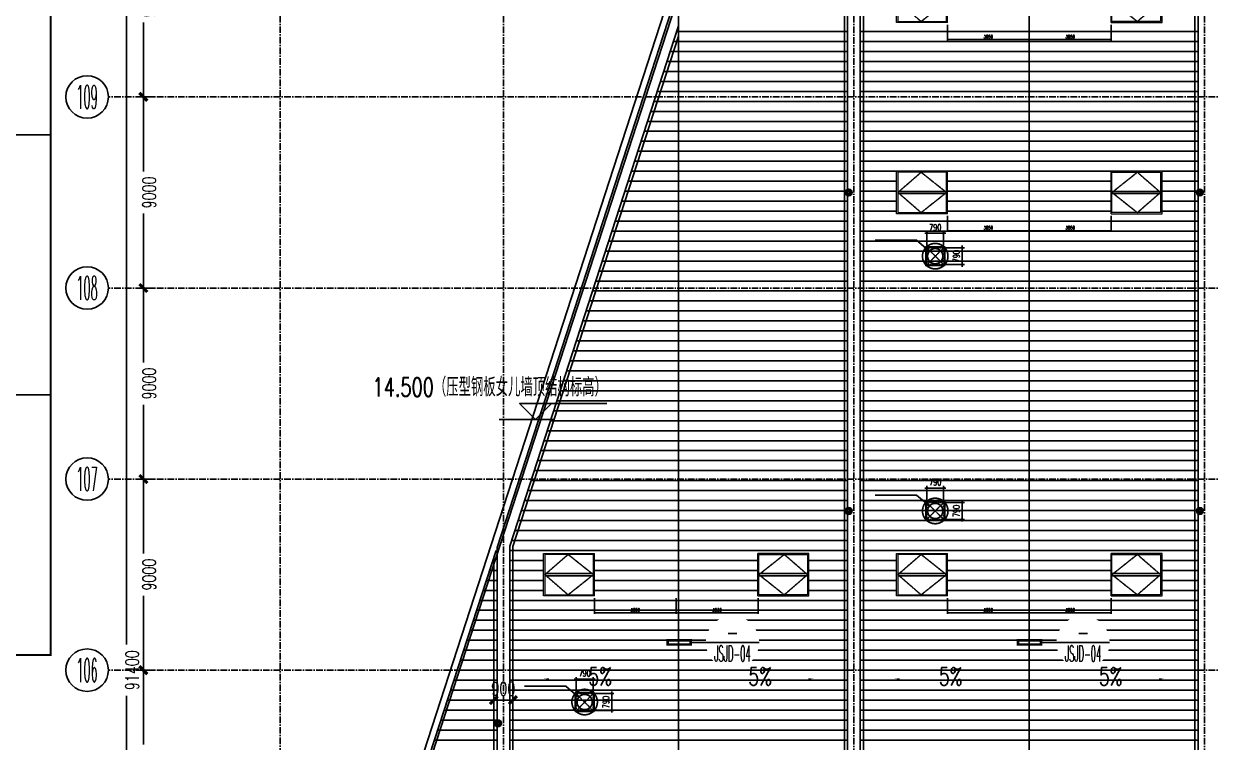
# Model space of a CAD drawing. Extents: x -599358 to 2865263, y -1062760 to 486533.
# Drawn here: x 122257 to 178102, y -838406 to -804563 of the extents above; entities that cross this region are included whole.
import ezdxf
from ezdxf.enums import TextEntityAlignment as Align

# ---------------------------------------------------------------- set-up
doc = ezdxf.new("R2010")
doc.units = 0
doc.set_wipeout_variables(frame=1)
for name, pattern in [('CENTER', [2, 1.25, -0.25, 0.25, -0.25]), ('DASH', [0.35, 0.25, -0.1]), ('HIDDEN', [0.375, 0.25, -0.125])]:
    doc.linetypes.add(name, pattern=pattern)
for name, color, linetype in [('0-cxFrame', 155, 'Continuous'), ('3符号', 173, 'Continuous'), ('3索引', 3, 'Continuous'), ('A-AXIS-DP', 126, 'Continuous'), ('A-AXIS-SYMB', 3, 'Continuous'), ('A-LIN-V', 9, 'Continuous'), ('A-SFCE', 30, 'Continuous'), ('A-WINDOW', 140, 'Continuous'), ('DIM', 173, 'Continuous'), ('DIM_SYMB', 3, 'Continuous'), ('DOTE', 1, 'CENTER'), ('PUB_TEXT', 7, 'Continuous'), ('qianming', 155, 'Continuous'), ('参考线', 8, 'Continuous'), ('外框', 1, 'HIDDEN'), ('屋面板111', 6, 'Continuous'), ('暖通', 7, 'Continuous'), ('虹吸雨水斗', 6, 'Continuous')]:
    doc.layers.add(name, color=color, linetype=linetype)
doc.layers.add('0-cxText', color=131, linetype='Continuous', lineweight=25)
doc.layers.add('成型线', color=3, linetype='Continuous', lineweight=18)
doc.styles.add('_TCH_AXIS', font='COMPLEX', dxfattribs={"bigfont": 'GBCBIG'})
doc.styles.add('_TCH_DIM', font='SIMPLEX', dxfattribs={"bigfont": 'GBCBIG'})
doc.styles.add('_TCH_DIM_T3', font='SIMPLEX', dxfattribs={"width": 0.705882, "bigfont": 'GBCBIG'})
doc.styles.add('cx_biaoti', font='')
doc.styles.add('cx_tuming', font='simhei.ttf')
doc.styles.add('cx_tuqian1', font='宋体.shx')
doc.styles.add('DHTEXT-1', font='romans.shx', dxfattribs={"width": 0.7, "bigfont": 'chinese.shx'})
doc.styles.add('卓越符号', font='ROMANS.shx', dxfattribs={"width": 0.7, "bigfont": 'CHINESE.shx'})
doc.styles.add('图框宋体', font='', dxfattribs={"width": 0.75})
doc.styles.add('黑体', font='simhei.ttf')
doc.styles.get('cx_biaoti').set_extended_font_data('SimSun')
doc.styles.get('图框宋体').set_extended_font_data('SimSun')
doc.dimstyles.new('_TCH_ARCH&&100', dxfattribs={"dimtxt": 297.5, "dimasz": 100, "dimexe": 100, "dimexo": 100, "dimgap": 126.25, "dimtad": 1, "dimdec": 0, "dimzin": 0, "dimdsep": 46, "dimtxsty": '_TCH_DIM_T3', "dimblk": 'ARCHTICK', "dimcen": 0.09, "dimclrt": 7, "dimazin": 2, "dimtfac": 1, "dimtdec": 0, "dimtix": 1, "dimtmove": 2, "dimatfit": 3, "dimfxl": 0, "dimtolj": 1, "dimtzin": 0, "dimarcsym": 0})
doc.dimstyles.new('_TCH_ARCH&&50', dxfattribs={"dimtxt": 148.75, "dimasz": 50, "dimexe": 50, "dimexo": 50, "dimgap": 63.125, "dimtad": 1, "dimdec": 0, "dimzin": 0, "dimdsep": 46, "dimtxsty": '_TCH_DIM_T3', "dimblk": 'ARCHTICK', "dimcen": 0.09, "dimclrt": 7, "dimazin": 2, "dimtfac": 1, "dimtdec": 0, "dimtix": 1, "dimtmove": 2, "dimatfit": 3, "dimfxl": 0, "dimtolj": 1, "dimtzin": 0, "dimarcsym": 0})
doc.dimstyles.new('ZN250', dxfattribs={"dimscale": 250, "dimtxt": 2.5, "dimasz": 1.5, "dimexe": 1, "dimexo": 2, "dimgap": 0.9, "dimtad": 1, "dimdec": 0, "dimdsep": 46, "dimtxsty": 'DHTEXT-1', "dimblk": 'ARCHTICK', "dimcen": 2.5, "dimclrd": 173, "dimclre": 173, "dimclrt": 7, "dimazin": 2, "dimtfac": 1, "dimtdec": 0, "dimtix": 1, "dimtmove": 2, "dimatfit": 3, "dimfxl": 0, "dimarcsym": 0})

# ---------------------------------------------------------------- blocks, each defined once
blk = doc.blocks.new('_ArchTick')
at = {"color": 0, "linetype": 'ByBlock', "const_width": 0.4}
blk.add_lwpolyline([(-0.5, -0.5), (0.5, 0.5)], dxfattribs=at)
blk = doc.blocks.new('*D1002')
at = {"layer": 'Defpoints', "color": 0, "ltscale": 2500, "transparency": 16777216}
for p in [(128946, -835011), (127887, -844011), (128946, -844011)]:
    blk.add_point(p, dxfattribs=at)
at = {"layer": 'DIM', "color": 173, "linetype": 'ByBlock', "lineweight": -2, "ltscale": 2500, "transparency": 16777216}
for p, q in [((128446, -835011), (127637, -835011)), ((127887, -835011), (127887, -838516)), ((127887, -844011), (127887, -840507)), ((128446, -844011), (127637, -844011))]:
    blk.add_line(p, q, dxfattribs=at)
at = {"layer": 'DIM', "color": 173, "lineweight": -2, "ltscale": 2500, "transparency": 16777216, "xscale": 375, "yscale": 375, "zscale": 375}
for p, rotation in [((127887, -835011), 90), ((127887, -844011), 270)]:
    blk.add_blockref('_ArchTick', p, dxfattribs=dict(at, rotation=rotation))
at = {"layer": 'DIM', "color": 7, "ltscale": 2500, "transparency": 16777216, "insert": (128162, -839511), "char_height": 625, "attachment_point": 5, "rotation": 90, "style": 'DHTEXT-1'}
blk.add_mtext('9000', dxfattribs=at)
blk = doc.blocks.new('*D1003')
at = {"layer": 'Defpoints', "color": 0, "ltscale": 2500, "transparency": 16777216}
for p in [(128946, -826011), (127887, -835011), (128946, -835011)]:
    blk.add_point(p, dxfattribs=at)
at = {"layer": 'DIM', "color": 173, "linetype": 'ByBlock', "lineweight": -2, "ltscale": 2500, "transparency": 16777216}
for p, q in [((128446, -826011), (127637, -826011)), ((127887, -826011), (127887, -829516)), ((127887, -835011), (127887, -831507)), ((128446, -835011), (127637, -835011))]:
    blk.add_line(p, q, dxfattribs=at)
at = {"layer": 'DIM', "color": 173, "lineweight": -2, "ltscale": 2500, "transparency": 16777216, "xscale": 375, "yscale": 375, "zscale": 375}
for p, rotation in [((127887, -826011), 90), ((127887, -835011), 270)]:
    blk.add_blockref('_ArchTick', p, dxfattribs=dict(at, rotation=rotation))
at = {"layer": 'DIM', "color": 7, "ltscale": 2500, "transparency": 16777216, "insert": (128162, -830511), "char_height": 625, "attachment_point": 5, "rotation": 90, "style": 'DHTEXT-1'}
blk.add_mtext('9000', dxfattribs=at)
blk = doc.blocks.new('*D1004')
at = {"layer": 'Defpoints', "color": 0, "ltscale": 2500, "transparency": 16777216}
for p in [(128946, -817011), (127887, -826011), (128946, -826011)]:
    blk.add_point(p, dxfattribs=at)
at = {"layer": 'DIM', "color": 173, "linetype": 'ByBlock', "lineweight": -2, "ltscale": 2500, "transparency": 16777216}
for p, q in [((128446, -817011), (127637, -817011)), ((127887, -817011), (127887, -820516)), ((127887, -826011), (127887, -822507)), ((128446, -826011), (127637, -826011))]:
    blk.add_line(p, q, dxfattribs=at)
at = {"layer": 'DIM', "color": 173, "lineweight": -2, "ltscale": 2500, "transparency": 16777216, "xscale": 375, "yscale": 375, "zscale": 375}
for p, rotation in [((127887, -817011), 90), ((127887, -826011), 270)]:
    blk.add_blockref('_ArchTick', p, dxfattribs=dict(at, rotation=rotation))
at = {"layer": 'DIM', "color": 7, "ltscale": 2500, "transparency": 16777216, "insert": (128162, -821511), "char_height": 625, "attachment_point": 5, "rotation": 90, "style": 'DHTEXT-1'}
blk.add_mtext('9000', dxfattribs=at)
blk = doc.blocks.new('*D1005')
at = {"layer": 'Defpoints', "color": 0, "ltscale": 2500, "transparency": 16777216}
for p in [(128946, -808011), (127887, -817011), (128946, -817011)]:
    blk.add_point(p, dxfattribs=at)
at = {"layer": 'DIM', "color": 173, "linetype": 'ByBlock', "lineweight": -2, "ltscale": 2500, "transparency": 16777216}
for p, q in [((128446, -808011), (127637, -808011)), ((127887, -808011), (127887, -811516)), ((127887, -817011), (127887, -813507)), ((128446, -817011), (127637, -817011))]:
    blk.add_line(p, q, dxfattribs=at)
at = {"layer": 'DIM', "color": 173, "lineweight": -2, "ltscale": 2500, "transparency": 16777216, "xscale": 375, "yscale": 375, "zscale": 375}
for p, rotation in [((127887, -808011), 90), ((127887, -817011), 270)]:
    blk.add_blockref('_ArchTick', p, dxfattribs=dict(at, rotation=rotation))
at = {"layer": 'DIM', "color": 7, "ltscale": 2500, "transparency": 16777216, "insert": (128162, -812511), "char_height": 625, "attachment_point": 5, "rotation": 90, "style": 'DHTEXT-1'}
blk.add_mtext('9000', dxfattribs=at)
blk = doc.blocks.new('*D1006')
at = {"layer": 'Defpoints', "color": 0, "ltscale": 2500, "transparency": 16777216}
for p in [(128946, -799011), (127887, -808011), (128946, -808011)]:
    blk.add_point(p, dxfattribs=at)
at = {"layer": 'DIM', "color": 173, "linetype": 'ByBlock', "lineweight": -2, "ltscale": 2500, "transparency": 16777216}
for p, q in [((128446, -799011), (127637, -799011)), ((127887, -799011), (127887, -802516)), ((127887, -808011), (127887, -804507)), ((128446, -808011), (127637, -808011))]:
    blk.add_line(p, q, dxfattribs=at)
at = {"layer": 'DIM', "color": 173, "lineweight": -2, "ltscale": 2500, "transparency": 16777216, "xscale": 375, "yscale": 375, "zscale": 375}
for p, rotation in [((127887, -799011), 90), ((127887, -808011), 270)]:
    blk.add_blockref('_ArchTick', p, dxfattribs=dict(at, rotation=rotation))
at = {"layer": 'DIM', "color": 7, "ltscale": 2500, "transparency": 16777216, "insert": (128162, -803511), "char_height": 625, "attachment_point": 5, "rotation": 90, "style": 'DHTEXT-1'}
blk.add_mtext('9000', dxfattribs=at)
blk = doc.blocks.new('*D1036')
at = {"layer": 'Defpoints', "color": 0, "ltscale": 2500, "transparency": 16777216}
for p in [(128846, -789311), (127087, -880711), (128846, -880711)]:
    blk.add_point(p, dxfattribs=at)
at = {"layer": 'DIM', "color": 173, "linetype": 'ByBlock', "lineweight": -2, "ltscale": 2500, "transparency": 16777216}
for p, q in [((128346, -789311), (126837, -789311)), ((127087, -789311), (127087, -833807)), ((127087, -880711), (127087, -836216)), ((128346, -880711), (126837, -880711))]:
    blk.add_line(p, q, dxfattribs=at)
at = {"layer": 'DIM', "color": 173, "lineweight": -2, "ltscale": 2500, "transparency": 16777216, "xscale": 375, "yscale": 375, "zscale": 375}
for p, rotation in [((127087, -789311), 90), ((127087, -880711), 270)]:
    blk.add_blockref('_ArchTick', p, dxfattribs=dict(at, rotation=rotation))
at = {"layer": 'DIM', "color": 7, "ltscale": 2500, "transparency": 16777216, "insert": (127362, -835011), "char_height": 625, "attachment_point": 5, "rotation": 90, "style": 'DHTEXT-1'}
blk.add_mtext('91400', dxfattribs=at)
blk = doc.blocks.new('卓越-轴号')
blk.add_circle((0, 0), 4)
at = {"color": 0, "style": '_TCH_AXIS', "width": 1.041667, "flags": 8}
blk.add_attdef('A', text='', height=4.48, dxfattribs=at).set_placement((-2, -2.24), (2, -2.24), align=Align.FIT)
blk = doc.blocks.new('343')
at = {"layer": 'DOTE', "ltscale": 250}
for p, q in [((1043949, -209412), (1043949, -103756)), ((1054449, -209417), (1054449, -103761)), ((1070949, -209417), (1070949, -103761)), ((1079199, -209583), (1079199, -103761)), ((1087449, -209417), (1087449, -103761)), ((1153449, -131423), (1035857, -131423)), ((1153449, -140423), (1035857, -140423)), ((1153449, -149423), (1035857, -149423)), ((1153449, -158423), (1035857, -158423))]:
    blk.add_line(p, q, dxfattribs=at)
blk = doc.blocks.new('*U612')
at = {"ltscale": 10}
blk.add_line((3.48, 0), (-6.85, 0), dxfattribs=at)
blk.add_lwpolyline([(3, 3), (0, 0), (-3, 3), (13.45, 3)])
at = {"color": 0, "style": '卓越符号', "width": 0.7, "flags": 8}
blk.add_attdef('±0.000', text='', height=3.5, dxfattribs=at).set_placement((13.45, 4.35), align=Align.RIGHT)
blk = doc.blocks.new('块1')
at = {"layer": '屋面板111', "ltscale": 2500}
for p, q in [((178131, -301675), (186081, -301675)), ((194031, -301675), (186081, -301675)), ((178131, -302145), (186081, -302145)), ((178131, -302615), (186081, -302615)), ((194031, -302145), (186081, -302145)), ((194031, -302615), (186081, -302615)), ((178131, -303085), (186081, -303085)), ((194031, -303085), (186081, -303085)), ((178131, -303555), (186081, -303555)), ((194031, -303555), (186081, -303555)), ((178131, -304025), (186081, -304025)), ((194031, -304025), (186081, -304025)), ((178131, -304495), (186081, -304495)), ((194031, -304495), (186081, -304495)), ((178131, -304965), (186081, -304965)), ((178131, -305435), (186081, -305435)), ((194031, -304965), (186081, -304965)), ((194031, -305435), (186081, -305435)), ((178131, -305905), (186081, -305905)), ((194031, -305905), (186081, -305905)), ((178131, -306375), (186081, -306375)), ((194031, -306375), (186081, -306375)), ((178131, -306845), (186081, -306845)), ((194031, -306845), (186081, -306845)), ((178131, -307315), (186081, -307315)), ((194031, -307315), (186081, -307315)), ((178131, -307785), (186081, -307785)), ((178131, -308255), (186081, -308255)), ((194031, -307785), (186081, -307785)), ((194031, -308255), (186081, -308255)), ((178131, -308725), (186081, -308725)), ((194031, -308725), (186081, -308725)), ((178131, -309195), (186081, -309195)), ((194031, -309195), (186081, -309195)), ((178131, -309665), (186081, -309665)), ((194031, -309665), (186081, -309665)), ((178131, -310135), (186081, -310135)), ((194031, -310135), (186081, -310135)), ((178131, -310605), (186081, -310605)), ((194031, -310605), (186081, -310605)), ((178131, -311075), (186081, -311075)), ((178131, -311545), (186081, -311545)), ((194031, -311075), (186081, -311075)), ((194031, -311545), (186081, -311545)), ((178131, -312015), (186081, -312015)), ((194031, -312015), (186081, -312015)), ((178131, -312485), (186081, -312485)), ((194031, -312485), (186081, -312485)), ((178131, -312955), (186081, -312955)), ((194031, -312955), (186081, -312955)), ((178131, -313425), (186081, -313425)), ((194031, -313425), (186081, -313425)), ((178131, -313895), (186081, -313895)), ((178131, -314365), (186081, -314365)), ((194031, -313895), (186081, -313895)), ((194031, -314365), (186081, -314365)), ((178131, -314835), (186081, -314835)), ((194031, -314835), (186081, -314835)), ((178131, -315305), (186081, -315305)), ((194031, -315305), (186081, -315305)), ((178131, -315775), (186081, -315775)), ((194031, -315775), (186081, -315775)), ((178131, -316245), (186081, -316245)), ((194031, -316245), (186081, -316245)), ((178131, -316715), (186081, -316715)), ((178131, -317185), (186081, -317185)), ((194031, -316715), (186081, -316715)), ((194031, -317185), (186081, -317185)), ((178131, -317655), (186081, -317655)), ((194031, -317655), (186081, -317655)), ((178131, -318125), (186081, -318125)), ((194031, -318125), (186081, -318125)), ((178131, -318595), (186081, -318595)), ((194031, -318595), (186081, -318595)), ((178131, -319065), (186081, -319065)), ((194031, -319065), (186081, -319065)), ((178131, -319535), (186081, -319535)), ((194031, -319535), (186081, -319535)), ((178131, -320005), (186081, -320005)), ((178131, -320475), (186081, -320475)), ((194031, -320005), (186081, -320005)), ((194031, -320475), (186081, -320475)), ((178131, -320945), (186081, -320945)), ((194031, -320945), (186081, -320945)), ((178131, -321415), (186081, -321415)), ((194031, -321415), (186081, -321415)), ((178131, -321885), (186081, -321885)), ((194031, -321885), (186081, -321885)), ((178131, -322355), (186081, -322355)), ((194031, -322355), (186081, -322355)), ((178131, -322825), (186081, -322825)), ((178131, -323295), (186081, -323295)), ((194031, -322825), (186081, -322825)), ((194031, -323295), (186081, -323295)), ((178131, -323765), (186081, -323765)), ((194031, -323765), (186081, -323765)), ((178131, -324235), (186081, -324235)), ((194031, -324235), (186081, -324235)), ((178131, -324705), (186081, -324705)), ((194031, -324705), (186081, -324705)), ((178131, -325175), (186081, -325175)), ((194031, -325175), (186081, -325175)), ((178131, -325645), (186081, -325645)), ((178131, -326115), (186081, -326115)), ((194031, -325645), (186081, -325645)), ((194031, -326115), (186081, -326115)), ((178131, -326585), (186081, -326585)), ((194031, -326585), (186081, -326585)), ((178131, -327055), (186081, -327055)), ((194031, -327055), (186081, -327055)), ((178131, -327525), (186081, -327525)), ((194031, -327525), (186081, -327525)), ((178131, -327995), (186081, -327995)), ((194031, -327995), (186081, -327995)), ((178131, -328465), (186081, -328465)), ((194031, -328465), (186081, -328465)), ((178131, -328935), (186081, -328935)), ((178131, -329405), (186081, -329405)), ((194031, -328935), (186081, -328935)), ((194031, -329405), (186081, -329405)), ((178131, -329875), (186081, -329875)), ((194031, -329875), (186081, -329875)), ((178131, -330345), (186081, -330345)), ((194031, -330345), (186081, -330345)), ((178131, -330815), (186081, -330815)), ((194031, -330815), (186081, -330815)), ((178131, -331285), (186081, -331285)), ((194031, -331285), (186081, -331285)), ((178131, -331755), (186081, -331755)), ((178131, -332225), (186081, -332225)), ((194031, -331755), (186081, -331755)), ((194031, -332225), (186081, -332225)), ((178131, -332695), (186081, -332695)), ((194031, -332695), (186081, -332695)), ((178131, -333165), (186081, -333165)), ((194031, -333165), (186081, -333165)), ((178131, -333635), (186081, -333635)), ((194031, -333635), (186081, -333635)), ((178131, -334105), (186081, -334105)), ((194031, -334105), (186081, -334105)), ((178131, -334575), (186081, -334575)), ((178131, -335045), (186081, -335045)), ((194031, -334575), (186081, -334575)), ((194031, -335045), (186081, -335045))]:
    blk.add_line(p, q, dxfattribs=at)
for points in [[(178131, -286355), (178131, -377155)], [(194031, -286355), (194031, -377155)]]:
    blk.add_lwpolyline(points, dxfattribs=at)
blk = doc.blocks.new('*D1054')
at = {"layer": 'Defpoints', "color": 0, "ltscale": 2500, "transparency": 16777216}
for p in [(145281, -836421), (144381, -836695), (145281, -836695)]:
    blk.add_point(p, dxfattribs=at)
at = {"layer": 'DIM', "color": 173, "linetype": 'ByBlock', "lineweight": -2, "ltscale": 2500, "transparency": 16777216}
for p, q in [((144381, -836421), (144006, -836421)), ((144381, -836195), (144381, -836171)), ((144381, -836421), (145281, -836421)), ((145281, -836195), (145281, -836171)), ((145281, -836421), (145656, -836421))]:
    blk.add_line(p, q, dxfattribs=at)
at = {"layer": 'DIM', "color": 173, "lineweight": -2, "ltscale": 2500, "transparency": 16777216, "xscale": 375, "yscale": 375, "zscale": 375}
blk.add_blockref('_ArchTick', (144381, -836421), dxfattribs=at)
at = {"layer": 'DIM', "color": 173, "lineweight": -2, "ltscale": 2500, "transparency": 16777216, "xscale": 375, "yscale": 375, "zscale": 375, "rotation": 180}
blk.add_blockref('_ArchTick', (145281, -836421), dxfattribs=at)
at = {"layer": 'DIM', "color": 7, "ltscale": 2500, "transparency": 16777216, "insert": (144831, -835884), "char_height": 625, "attachment_point": 5, "style": 'DHTEXT-1'}
blk.add_mtext('900', dxfattribs=at)
blk = doc.blocks.new('卓越-指向索引')
blk.add_wipeout([(0, 5), (-0.52, 4.97), (-1.04, 4.89), (-1.55, 4.76), (-2.03, 4.57), (-2.5, 4.33), (-2.94, 4.05), (-3.35, 3.72), (-3.72, 3.35), (-4.05, 2.94), (-4.33, 2.5), (-4.57, 2.03), (-4.76, 1.55), (-4.89, 1.04), (-4.97, 0.52), (-5, 0), (-4.97, -0.52), (-4.89, -1.04), (-4.76, -1.55), (-4.57, -2.03), (-4.33, -2.5), (-4.05, -2.94), (-3.72, -3.35), (-3.35, -3.72), (-2.94, -4.05), (-2.5, -4.33), (-2.03, -4.57), (-1.55, -4.76), (-1.04, -4.89), (-0.52, -4.97), (0, -5), (0.52, -4.97), (1.04, -4.89), (1.55, -4.76), (2.03, -4.57), (2.5, -4.33), (2.94, -4.05), (3.35, -3.72), (3.72, -3.35), (4.05, -2.94), (4.33, -2.5), (4.57, -2.03), (4.76, -1.55), (4.89, -1.04), (4.97, -0.52), (5, 0), (4.97, 0.52), (4.89, 1.04), (4.76, 1.55), (4.57, 2.03), (4.33, 2.5), (4.05, 2.94), (3.72, 3.35), (3.35, 3.72), (2.94, 4.05), (2.5, 4.33), (2.03, 4.57), (1.55, 4.76), (1.04, 4.89), (0.52, 4.97)])
blk.add_line((-5, 0), (5, 0))
at = {"color": 0, "style": '卓越符号', "width": 0.7, "flags": 8}
blk.add_attdef('索引编号', text='', height=3, dxfattribs=at).set_placement((0, 0.37), align=Align.CENTER)
at = {"color": 0, "style": '卓越符号', "width": 0.892319, "flags": 8}
blk.add_attdef('图号', text='', height=3, dxfattribs=at).set_placement((-3.41, -3.6), (3.41, -3.6), align=Align.FIT)
blk = doc.blocks.new('“奔腾”虹吸雨水斗')
at = {"layer": '虹吸雨水斗', "lineweight": 25}
for p, q in [((946944, 86685), (947028, 86658)), ((947028, 86641), (946944, 86614)), ((947032, 86673), (946946, 86692)), ((946946, 86607), (947032, 86625)), ((946982, 86753), (947040, 86688)), ((947040, 86611), (946982, 86546)), ((947052, 86699), (946987, 86758)), ((946987, 86541), (947052, 86600)), ((947048, 86793), (947066, 86707)), ((947066, 86592), (947048, 86506)), ((947082, 86711), (947055, 86795)), ((947055, 86504), (947082, 86587)), ((947125, 86795), (947098, 86711)), ((947098, 86587), (947125, 86504)), ((947114, 86707), (947132, 86793)), ((947132, 86506), (947114, 86592)), ((947194, 86758), (947128, 86699)), ((947128, 86600), (947194, 86541)), ((947140, 86688), (947199, 86753)), ((947199, 86546), (947140, 86611)), ((947234, 86692), (947148, 86673)), ((947148, 86625), (947234, 86607)), ((947152, 86658), (947236, 86685)), ((947236, 86614), (947152, 86641))]:
    blk.add_line(p, q, dxfattribs=at)
for radius in [150, 47.6]:
    blk.add_circle((947090, 86649), radius, dxfattribs=at)
for centre, start, end in [((947025, 86649), 291.6382, 68.3675), ((947034, 86682), 261.6382, 38.3675), ((947034, 86617), 321.6382, 98.3675), ((947057, 86706), 231.6382, 8.3675), ((947057, 86593), 351.6382, 128.3675), ((947090, 86715), 201.6382, 338.3675), ((947090, 86584), 21.6382, 158.3675), ((947123, 86706), 171.6382, 308.3675), ((947123, 86593), 51.6382, 188.3675), ((947147, 86682), 141.6382, 278.3675), ((947147, 86617), 81.6382, 218.3675), ((947155, 86649), 111.6382, 248.3675)]:
    blk.add_arc(centre, 8.82, start, end, dxfattribs=at)
blk = doc.blocks.new('zjcx_lan_xinxi(Dragon)')
for p, q in [((7000, -3200), (0, -3200)), ((7000, -6700), (0, -6700)), ((7000, -10200), (0, -10200)), ((7000, -13700), (0, -13700)), ((7000, -17200), (0, -17200))]:
    blk.add_line(p, q)
at = {"const_width": 25}
blk.add_lwpolyline([(0, -20700), (7000, -20700), (7000, 0), (0, 0)], close=True, dxfattribs=at)
for points in [[(2500, -3200), (2500, 0)], [(4500, -3200), (4500, 0)], [(0, -800), (7000, -800)], [(0, -1600), (7000, -1600)], [(0, -2400), (7000, -2400)]]:
    blk.add_lwpolyline(points)
for points in [[(7000, -3200), (7000, 0)], [(0, -3200), (7000, -3200)], [(0, -20700), (7000, -20700), (7000, -3200)], [(0, -20700), (7000, -20700)]]:
    blk.add_lwpolyline(points, dxfattribs=at)
at = {"style": '图框宋体'}
for s, p in [('实   名', (3500, -400)), ('签   名', (5750, -400)), ('项目负责人', (1204, -1200)), ('专业负责人', (1250, -2000)), ('设  计  人', (1250, -2800))]:
    blk.add_text(s, height=300, dxfattribs=at).set_placement(p, align=Align.MIDDLE)
for s, p in [('注册（执业）章', (318, -3771)), ('预留章', (318, -7271)), ('出图章(未盖出图专用章本图无效)', (318, -10771)), ('审图章', (318, -14271)), ('竣工章', (318, -17771))]:
    blk.add_text(s, height=300, dxfattribs=at).set_placement(p)
blk = doc.blocks.new('T-信息(Dragon)')
at = {"layer": '0-cxFrame'}
blk.add_blockref('zjcx_lan_xinxi(Dragon)', (0, 0), dxfattribs=at)
at = {"layer": 'qianming', "color": 3, "style": 'cx_biaoti'}
for s, p in [('宋月飞', (3550, -1186)), ('宋月飞', (3550, -1986)), ('叶佳超', (3550, -2786))]:
    blk.add_text(s, height=350, dxfattribs=at).set_placement(p, align=Align.MIDDLE_CENTER)
blk = doc.blocks.new('TK22.A2 L(Dragon)')
at = {"layer": '0-cxFrame', "xscale": 0.01, "yscale": 0.01, "zscale": 0.01}
blk.add_blockref('T-信息(Dragon)', (-574, 410), dxfattribs=at)
at = {"style": '黑体', "flags": 4}
blk.add_attdef('图幅', text='', height=3.3, dxfattribs=at).set_placement((-40, 3), align=Align.RIGHT)
at = {"layer": '0-cxText', "flags": 4}
for tag, height, style, p in [('建设单位', 3.5, 'cx_tuming', (-45, 240)), ('项目名称', 3.5, 'cx_tuming', (-45, 210)), ('子项名称', 3.5, 'cx_tuming', (-45, 180)), ('工程编号', 3.3, 'cx_tuqian1', (-35, 165)), ('图名1', 3.5, 'cx_tuming', (-45, 87)), ('图名2', 3.5, 'cx_tuming', (-45, 79)), ('图名3', 3.5, 'cx_tuming', (-45, 71)), ('出图日期', 3.3, 'cx_tuqian1', (-39, 60)), ('专业', 3.3, 'cx_tuqian1', (-55, 52)), ('图号', 3.3, 'cx_tuqian1', (-55, 44)), ('版次', 3.3, 'cx_tuqian1', (-20, 44))]:
    blk.add_attdef(tag, text='', height=height, dxfattribs=dict(at, style=style)).set_placement(p, align=Align.MIDDLE)
at = {"layer": 'Defpoints', "color": 6, "flags": 4}
for tag, height, style, p in [('tufu', 3.3, '黑体', (-12, 12)), ('dwfname', 4, 'cx_tuqian1', (-80, 3))]:
    blk.add_attdef(tag, text='', height=height, dxfattribs=dict(at, style=style)).set_placement(p, align=Align.RIGHT)
blk = doc.blocks.new('*D1776')
at = {"layer": 'A-AXIS-DP', "color": 0, "lineweight": -2, "transparency": 16777216}
for p, q in [((-495, 395), (-1374, 395)), ((-1274, 395), (-1274, 495)), ((-1274, 395), (-1274, -395)), ((-495, -395), (-1374, -395)), ((-1274, -395), (-1274, -495))]:
    blk.add_line(p, q, dxfattribs=at)
at = {"layer": 'Defpoints', "color": 0, "transparency": 16777216}
for p in [(-395, 395), (-1274, -395), (-395, -395)]:
    blk.add_point(p, dxfattribs=at)
at = {"layer": 'A-AXIS-DP', "color": 0, "lineweight": -2, "transparency": 16777216, "xscale": 100, "yscale": 100, "zscale": 100}
for p, rotation in [((-1274, 395), 270), ((-1274, -395), 90)]:
    blk.add_blockref('_ArchTick', p, dxfattribs=dict(at, rotation=rotation))
at = {"layer": 'A-AXIS-DP', "color": 7, "transparency": 16777216, "insert": (-999, 0), "char_height": 297.5, "attachment_point": 5, "rotation": 270, "style": '_TCH_DIM_T3'}
blk.add_mtext('\\A1;790', dxfattribs=at)
blk = doc.blocks.new('*D1777')
at = {"layer": 'A-AXIS-DP', "color": 0, "lineweight": -2, "transparency": 16777216}
for p, q in [((-395, -495), (-395, -1178)), ((395, -495), (395, -1178)), ((-395, -1078), (-495, -1078)), ((395, -1078), (-395, -1078)), ((395, -1078), (495, -1078))]:
    blk.add_line(p, q, dxfattribs=at)
at = {"layer": 'Defpoints', "color": 0, "transparency": 16777216}
for p in [(-395, -395), (395, -395), (-395, -1078)]:
    blk.add_point(p, dxfattribs=at)
at = {"layer": 'A-AXIS-DP', "color": 0, "lineweight": -2, "transparency": 16777216, "xscale": 100, "yscale": 100, "zscale": 100}
blk.add_blockref('_ArchTick', (-395, -1078), dxfattribs=at)
at = {"layer": 'A-AXIS-DP', "color": 0, "lineweight": -2, "transparency": 16777216, "xscale": 100, "yscale": 100, "zscale": 100, "rotation": 180}
blk.add_blockref('_ArchTick', (395, -1078), dxfattribs=at)
at = {"layer": 'A-AXIS-DP', "color": 7, "transparency": 16777216, "insert": (0, -1353), "char_height": 297.5, "attachment_point": 5, "rotation": 180, "style": '_TCH_DIM_T3'}
blk.add_mtext('\\A1;790', dxfattribs=at)
blk = doc.blocks.new('44')
blk.add_wipeout([(277496, 745320), (279896, 745320), (279896, 747320), (277496, 747320)]).dxf.layer = '参考线'
at = {"color": 2}
for p, q in [((277566, 746370), (279851, 746370)), ((277566, 746270), (279851, 746270))]:
    blk.add_line(p, q, dxfattribs=at)
at = {"layer": '外框'}
for points in [[(279851, 746320), (278658, 747270), (277566, 746320)], [(279851, 746320), (278658, 745370), (277566, 746320)]]:
    blk.add_lwpolyline(points, dxfattribs=at)
at = {"layer": '成型线'}
blk.add_line((279896, 745320), (279896, 747320), dxfattribs=at)
blk.add_lwpolyline([(279896, 745320), (277496, 745320), (277496, 747320), (279896, 747320)], dxfattribs=at)
blk.add_lwpolyline([(279851, 745370), (279851, 747270), (277566, 747270), (277566, 745370)], close=True, dxfattribs=at)
blk = doc.blocks.new('*D2415')
at = {"layer": 'A-WINDOW', "color": 0, "lineweight": -2, "transparency": 16777216}
for p, q in [((293946, 817220), (293946, 816470)), ((297796, 817220), (297796, 816470)), ((293946, 816520), (297796, 816520))]:
    blk.add_line(p, q, dxfattribs=at)
at = {"layer": 'Defpoints', "color": 0, "transparency": 16777216}
for p in [(293946, 817270), (297796, 817270), (297796, 816520)]:
    blk.add_point(p, dxfattribs=at)
at = {"layer": 'A-WINDOW', "color": 0, "lineweight": -2, "transparency": 16777216, "xscale": 50, "yscale": 50, "zscale": 50, "rotation": 180}
blk.add_blockref('_ArchTick', (293946, 816520), dxfattribs=at)
at = {"layer": 'A-WINDOW', "color": 0, "lineweight": -2, "transparency": 16777216, "xscale": 50, "yscale": 50, "zscale": 50}
blk.add_blockref('_ArchTick', (297796, 816520), dxfattribs=at)
at = {"layer": 'A-WINDOW', "color": 7, "transparency": 16777216, "insert": (295871, 816658), "char_height": 148.8, "attachment_point": 5, "style": '_TCH_DIM_T3'}
blk.add_mtext('\\A1;3850', dxfattribs=at)
blk = doc.blocks.new('*D2416')
at = {"layer": 'A-WINDOW', "color": 0, "lineweight": -2, "transparency": 16777216}
for p, q in [((297796, 817220), (297796, 816470)), ((301646, 817220), (301646, 816470)), ((297796, 816520), (301646, 816520))]:
    blk.add_line(p, q, dxfattribs=at)
at = {"layer": 'Defpoints', "color": 0, "transparency": 16777216}
for p in [(297796, 817270), (301646, 817270), (301646, 816520)]:
    blk.add_point(p, dxfattribs=at)
at = {"layer": 'A-WINDOW', "color": 0, "lineweight": -2, "transparency": 16777216, "xscale": 50, "yscale": 50, "zscale": 50, "rotation": 180}
blk.add_blockref('_ArchTick', (297796, 816520), dxfattribs=at)
at = {"layer": 'A-WINDOW', "color": 0, "lineweight": -2, "transparency": 16777216, "xscale": 50, "yscale": 50, "zscale": 50}
blk.add_blockref('_ArchTick', (301646, 816520), dxfattribs=at)
at = {"layer": 'A-WINDOW', "color": 7, "transparency": 16777216, "insert": (299721, 816658), "char_height": 148.8, "attachment_point": 5, "style": '_TCH_DIM_T3'}
blk.add_mtext('\\A1;3850', dxfattribs=at)
blk = doc.blocks.new('fengji')
at = {"layer": 'DIM_SYMB'}
for p, q in [((324.2, -267.9), (884.2, -747.9)), ((884.2, -747.9), (2834.2, -747.9))]:
    blk.add_line(p, q, dxfattribs=at)
at = {"layer": 'DIM_SYMB', "const_width": 40}
blk.add_lwpolyline([(310.3, -253.5, -1), (338.1, -282.3, -1)], format="xyb", close=True, dxfattribs=at)
at = {"layer": '暖通', "color": 7, "linetype": 'DASH', "ltscale": 0.5}
for p, q in [((-395, 395), (395, -395)), ((395, 395), (-395, -395))]:
    blk.add_line(p, q, dxfattribs=at)
at = {"layer": '暖通', "color": 7, "const_width": 79.8}
for points in [[(0, -600.2, -1), (0, 600.2, -1)], [(0, -600.2, 1), (0, 600.2, 1)]]:
    blk.add_lwpolyline(points, format="xyb", dxfattribs=at)
at = {"layer": '暖通', "color": 7, "ltscale": 0.5}
blk.add_lwpolyline([(-445, 445), (445, 445), (445, -445), (-445, -445)], close=True, dxfattribs=at)
at = {"layer": '暖通', "color": 7, "linetype": 'DASH', "const_width": 79.8}
for points in [[(0, -358.3, -1), (0, 358.3, -1)], [(0, -358.3, 1), (0, 358.3, 1)]]:
    blk.add_lwpolyline(points, format="xyb", dxfattribs=at)
at = {"layer": '暖通', "color": 7, "linetype": 'DASH', "ltscale": 0.5}
blk.add_lwpolyline([(-395, 395), (395, 395), (395, -395), (-395, -395)], close=True, dxfattribs=at)
at = {"layer": 'A-AXIS-DP'}
for p1, distance, picture, middle in [((-395, 395), -879.2, '*D1776', (-999.2, 0)), ((395, -395), 682.9, '*D1777', (0, -1352.9))]:
    dim = blk.add_aligned_dim(p1=p1, p2=(-395, -395), distance=distance, dimstyle='_TCH_ARCH&&100', dxfattribs=at)
    dim.commit()
    dim.dimension.update_dxf_attribs({"geometry": picture, "text_midpoint": middle})
blk = doc.blocks.new('A$C87272f5e')
at = {"layer": '暖通', "rotation": 180}
for p in [(30825, -25500), (30825, -37500), (14325, -46500)]:
    blk.add_blockref('fengji', p, dxfattribs=at)
blk = doc.blocks.new('nr3453464')
at = {"layer": 'A-LIN-V'}
blk.add_blockref('44', (14050, 72000), dxfattribs=at)
at = {"layer": 'A-LIN-V', "xscale": -0.9999999999999998}
blk.add_blockref('44', (581541.6, 72000), dxfattribs=at)
at = {"layer": 'A-WINDOW', "color": 1}
for p1, p2, picture, middle in [((293945.8, 817270), (297795.8, 817270), '*D2415', (295870.8, 816657.5)), ((297795.8, 817270), (301645.8, 817270), '*D2416', (299720.8, 816657.5))]:
    dim = blk.add_aligned_dim(p1=p1, p2=p2, distance=-750, dimstyle='_TCH_ARCH&&50', dxfattribs=at)
    dim.commit()
    dim.dimension.update_dxf_attribs({"geometry": picture, "text_midpoint": middle})
blk = doc.blocks.new('A$C70486d9b')
at = {"layer": 'A-WINDOW'}
for p in [(-262546, -831820), (-262546, -840820), (-279162, -858820), (-262546, -858820)]:
    blk.add_blockref('nr3453464', p, dxfattribs=at)

msp = doc.modelspace()

# ---------------------------------------------------------------- linework, layer by layer
at = {"layer": '3索引', "linetype": 'DASH', "ltscale": 1250, "const_width": 125}
for points in [[(152558.3, -833604.5), (153639.9, -833604.5), (153639.9, -833801.1), (152558.3, -833801.1)], [(169058.3, -833604.5), (170139.9, -833604.5), (170139.9, -833801.1), (169058.3, -833801.1)]]:
    msp.add_lwpolyline(points, close=True, dxfattribs=at)
at = {"layer": '3索引'}
for points in [[(153639.9, -833702.8), (154205.3, -833702.8), (155613.3, -833702.8)], [(170139.9, -833702.8), (170705.3, -833702.8), (172113.3, -833702.8)]]:
    msp.add_lwpolyline(points, dxfattribs=at)
at = {"layer": 'A-AXIS-SYMB'}
for points in [[(148665.5, -835419.8, 0, 0, 0), (146735.5, -835419.8, 0, 64, 0), (146975.5, -835419.8, 0, 0, 0)], [(157497.2, -835419.8, 0, 0, 0), (159427.2, -835419.8, 0, 64, 0), (159187.2, -835419.8, 0, 0, 0)], [(165165.5, -835419.8, 0, 0, 0), (163235.5, -835419.8, 0, 64, 0), (163475.5, -835419.8, 0, 0, 0)], [(173997.2, -835419.8, 0, 0, 0), (175927.2, -835419.8, 0, 64, 0), (175687.2, -835419.8, 0, 0, 0)]]:
    msp.add_lwpolyline(points, format="xyseb", dxfattribs=at)
at = {"layer": 'A-LIN-V'}
msp.add_line((145281.4, -829191), (153081.4, -805151.2), dxfattribs=at)
for points in [[(160881.4, -789611.4), (160881.4, -880411.4)], [(161781.4, -789611.4), (161781.4, -880411.4)], [(177381.4, -789611.4), (177381.4, -880411.4)], [(145281.4, -829191), (145281.4, -880411.4)], [(144381.4, -829696.7), (144381.4, -880411.4)]]:
    msp.add_lwpolyline(points, dxfattribs=at)
at = {"layer": 'A-SFCE'}
for p, q in [((144531.4, -829234.4), (157387.5, -789611.4)), ((169581.4, -789611.4), (169581.4, -880411.4)), ((153081.4, -802883.1), (153081.4, -880411.4)), ((134037, -861578.2), (144486.9, -829371.4))]:
    msp.add_line(p, q, dxfattribs=at)
msp.add_lwpolyline([(134331.4, -862511.4), (133731.4, -862511.4), (133731.4, -861548.1), (157169.4, -789311.4), (244231.4, -789311.4)], dxfattribs=at)
at = {"layer": 'DOTE', "linetype": 'ByBlock'}
msp.add_lwpolyline([(132243.8, -867428.8), (158730.4, -785796.7)], dxfattribs=at)
at = {"layer": '屋面板111', "ltscale": 2500}
for p, q in [((145131.4, -829167.2), (153081.4, -804665.2)), ((152995, -804931.4), (153081.4, -804931.4)), ((161031.3, -804931.4), (153081.3, -804931.4)), ((152842.5, -805401.4), (153081.4, -805401.4)), ((161031.3, -805401.4), (153081.3, -805401.4)), ((152537.5, -806341.4), (153081.4, -806341.4)), ((152690, -805871.4), (153081.4, -805871.4)), ((161031.3, -805871.4), (153081.3, -805871.4)), ((161031.3, -806341.4), (153081.3, -806341.4)), ((152385, -806811.4), (153081.4, -806811.4)), ((161031.3, -806811.4), (153081.3, -806811.4)), ((152232.5, -807281.4), (153081.4, -807281.4)), ((161031.3, -807281.4), (153081.3, -807281.4)), ((152080, -807751.4), (153081.4, -807751.4)), ((161031.3, -807751.4), (153081.3, -807751.4)), ((151927.5, -808221.4), (153081.4, -808221.4)), ((161031.3, -808221.4), (153081.3, -808221.4)), ((151622.5, -809161.4), (153081.4, -809161.4)), ((151775, -808691.4), (153081.4, -808691.4)), ((161031.3, -808691.4), (153081.3, -808691.4)), ((161031.3, -809161.4), (153081.3, -809161.4)), ((151470, -809631.4), (153081.4, -809631.4)), ((161031.3, -809631.4), (153081.3, -809631.4)), ((151317.5, -810101.4), (153081.4, -810101.4)), ((161031.3, -810101.4), (153081.3, -810101.4)), ((151165, -810571.4), (153081.4, -810571.4)), ((161031.3, -810571.4), (153081.3, -810571.4)), ((151012.5, -811041.4), (153081.4, -811041.4)), ((161031.3, -811041.4), (153081.3, -811041.4)), ((150707.5, -811981.4), (153081.4, -811981.4)), ((150860, -811511.4), (153081.4, -811511.4)), ((161031.3, -811511.4), (153081.3, -811511.4)), ((161031.3, -811981.4), (153081.3, -811981.4)), ((150555, -812451.4), (153081.4, -812451.4)), ((161031.3, -812451.4), (153081.3, -812451.4)), ((150402.5, -812921.4), (153081.4, -812921.4)), ((161031.3, -812921.4), (153081.3, -812921.4)), ((150250, -813391.4), (153081.4, -813391.4)), ((161031.3, -813391.4), (153081.3, -813391.4)), ((150097.5, -813861.4), (153081.4, -813861.4)), ((161031.3, -813861.4), (153081.3, -813861.4)), ((149945, -814331.4), (153081.4, -814331.4)), ((161031.3, -814331.4), (153081.3, -814331.4)), ((149640, -815271.4), (153081.4, -815271.4)), ((149792.5, -814801.4), (153081.4, -814801.4)), ((161031.3, -814801.4), (153081.3, -814801.4)), ((161031.3, -815271.4), (153081.3, -815271.4)), ((149487.5, -815741.4), (153081.4, -815741.4)), ((161031.3, -815741.4), (153081.3, -815741.4)), ((149335, -816211.4), (153081.4, -816211.4)), ((161031.3, -816211.4), (153081.3, -816211.4)), ((149182.5, -816681.4), (153081.4, -816681.4)), ((161031.3, -816681.4), (153081.3, -816681.4)), ((149030, -817151.4), (153081.4, -817151.4)), ((161031.3, -817151.4), (153081.3, -817151.4)), ((148725.1, -818091.4), (153081.4, -818091.4)), ((148877.5, -817621.4), (153081.4, -817621.4)), ((161031.3, -817621.4), (153081.3, -817621.4)), ((161031.3, -818091.4), (153081.3, -818091.4)), ((148572.6, -818561.4), (153081.4, -818561.4)), ((161031.3, -818561.4), (153081.3, -818561.4)), ((148420.1, -819031.4), (153081.4, -819031.4)), ((161031.3, -819031.4), (153081.3, -819031.4)), ((148267.6, -819501.4), (153081.4, -819501.4)), ((161031.3, -819501.4), (153081.3, -819501.4)), ((148115.1, -819971.4), (153081.4, -819971.4)), ((161031.3, -819971.4), (153081.3, -819971.4)), ((147810.1, -820911.4), (153081.4, -820911.4)), ((147962.6, -820441.4), (153081.4, -820441.4)), ((161031.3, -820441.4), (153081.3, -820441.4)), ((161031.3, -820911.4), (153081.3, -820911.4)), ((147657.6, -821381.4), (153081.4, -821381.4)), ((161031.3, -821381.4), (153081.3, -821381.4)), ((147505.1, -821851.4), (153081.4, -821851.4)), ((161031.3, -821851.4), (153081.3, -821851.4)), ((147352.6, -822321.4), (153081.4, -822321.4)), ((161031.3, -822321.4), (153081.3, -822321.4)), ((147200.1, -822791.4), (153081.4, -822791.4)), ((161031.3, -822791.4), (153081.3, -822791.4)), ((147047.6, -823261.4), (153081.4, -823261.4)), ((161031.3, -823261.4), (153081.3, -823261.4)), ((146742.6, -824201.4), (153081.4, -824201.4)), ((146895.1, -823731.4), (153081.4, -823731.4)), ((161031.3, -823731.4), (153081.3, -823731.4)), ((161031.3, -824201.4), (153081.3, -824201.4)), ((146590.1, -824671.4), (153081.4, -824671.4)), ((161031.3, -824671.4), (153081.3, -824671.4)), ((146437.6, -825141.4), (153081.4, -825141.4)), ((161031.3, -825141.4), (153081.3, -825141.4)), ((146285.1, -825611.4), (153081.4, -825611.4)), ((161031.3, -825611.4), (153081.3, -825611.4)), ((146132.6, -826081.4), (153081.4, -826081.4)), ((161031.3, -826081.4), (153081.3, -826081.4)), ((145827.6, -827021.4), (153081.4, -827021.4)), ((145980.1, -826551.4), (153081.4, -826551.4)), ((161031.3, -826551.4), (153081.3, -826551.4)), ((161031.3, -827021.4), (153081.3, -827021.4)), ((145675.1, -827491.4), (153081.4, -827491.4)), ((161031.3, -827491.4), (153081.3, -827491.4)), ((145522.6, -827961.4), (153081.4, -827961.4)), ((161031.3, -827961.4), (153081.3, -827961.4)), ((145370.1, -828431.4), (153081.4, -828431.4)), ((161031.3, -828431.4), (153081.3, -828431.4)), ((145217.6, -828901.4), (153081.4, -828901.4)), ((161031.3, -828901.4), (153081.3, -828901.4)), ((145131.4, -829371.4), (153081.4, -829371.4)), ((145131.4, -829841.4), (153081.4, -829841.4)), ((161031.3, -829371.4), (153081.3, -829371.4)), ((161031.3, -829841.4), (153081.3, -829841.4)), ((144531.4, -830311.4), (144181.9, -830311.4)), ((145131.4, -830311.4), (153081.4, -830311.4)), ((161031.3, -830311.4), (153081.3, -830311.4)), ((144531.4, -830781.4), (144029.4, -830781.4)), ((145131.4, -830781.4), (153081.4, -830781.4)), ((161031.3, -830781.4), (153081.3, -830781.4)), ((144531.4, -831251.4), (143876.9, -831251.4)), ((145131.4, -831251.4), (153081.4, -831251.4)), ((161031.3, -831251.4), (153081.3, -831251.4)), ((144531.4, -831721.4), (143724.4, -831721.4)), ((145131.4, -831721.4), (153081.4, -831721.4)), ((161031.3, -831721.4), (153081.3, -831721.4)), ((144531.4, -832191.4), (143571.9, -832191.4)), ((145131.4, -832191.4), (153081.4, -832191.4)), ((161031.3, -832191.4), (153081.3, -832191.4)), ((144531.4, -833131.4), (143266.9, -833131.4)), ((144531.4, -832661.4), (143419.4, -832661.4)), ((145131.4, -832661.4), (153081.4, -832661.4)), ((145131.4, -833131.4), (153081.4, -833131.4)), ((161031.3, -832661.4), (153081.3, -832661.4)), ((161031.3, -833131.4), (153081.3, -833131.4)), ((144531.4, -833601.4), (143114.4, -833601.4)), ((145131.4, -833601.4), (153081.4, -833601.4)), ((161031.3, -833601.4), (153081.3, -833601.4)), ((144531.4, -834071.4), (142961.9, -834071.4)), ((145131.4, -834071.4), (153081.4, -834071.4)), ((161031.3, -834071.4), (153081.3, -834071.4)), ((144531.4, -834541.4), (142809.4, -834541.4)), ((145131.4, -834541.4), (153081.4, -834541.4)), ((161031.3, -834541.4), (153081.3, -834541.4)), ((144531.4, -835011.4), (142656.9, -835011.4)), ((145131.4, -835011.4), (153081.4, -835011.4)), ((161031.3, -835011.4), (153081.3, -835011.4)), ((144531.4, -835951.4), (142351.9, -835951.4)), ((144531.4, -835481.4), (142504.4, -835481.4)), ((145131.4, -835481.4), (153081.4, -835481.4)), ((145131.4, -835951.4), (153081.4, -835951.4)), ((161031.3, -835481.4), (153081.3, -835481.4)), ((161031.3, -835951.4), (153081.3, -835951.4)), ((144531.4, -836421.4), (142199.4, -836421.4)), ((145131.4, -836421.4), (153081.4, -836421.4)), ((161031.3, -836421.4), (153081.3, -836421.4)), ((144531.4, -836891.4), (142046.9, -836891.4)), ((145131.4, -836891.4), (153081.4, -836891.4)), ((161031.3, -836891.4), (153081.3, -836891.4)), ((144531.4, -837361.4), (141894.4, -837361.4)), ((145131.4, -837361.4), (153081.4, -837361.4)), ((161031.3, -837361.4), (153081.3, -837361.4)), ((144531.4, -837831.4), (141741.9, -837831.4)), ((145131.4, -837831.4), (153081.4, -837831.4)), ((161031.3, -837831.4), (153081.3, -837831.4)), ((144531.4, -838301.4), (141589.4, -838301.4)), ((145131.4, -838301.4), (153081.4, -838301.4)), ((161031.3, -838301.4), (153081.3, -838301.4))]:
    msp.add_line(p, q, dxfattribs=at)
for points in [[(161031.3, -789611.4), (161031.3, -880411.4)], [(144531.4, -829234.4), (144531.4, -880411.4)], [(145131.4, -829167.2), (145131.4, -880411.4)]]:
    msp.add_lwpolyline(points, dxfattribs=at)

# ---------------------------------------------------------------- block references
at = {"layer": '3符号', "color": 7}
ref = msp.add_blockref('卓越-轴号', (125239.2, -808010.3), dxfattribs=dict(at, xscale=250, yscale=250, zscale=250))
ref.add_attrib('A', '109', dxfattribs={"layer": '0', "color": 0, "height": 1120, "style": '_TCH_AXIS', "width": 0.382653}).set_placement((124739.2, -808570.3), (125739.2, -808570.3), align=Align.FIT)
ref = msp.add_blockref('卓越-轴号', (125239.2, -817010.3), dxfattribs=dict(at, xscale=250, yscale=250, zscale=250))
ref.add_attrib('A', '108', dxfattribs={"layer": '0', "color": 0, "height": 1120, "style": '_TCH_AXIS', "width": 0.382653}).set_placement((124739.2, -817570.3), (125739.2, -817570.3), align=Align.FIT)
ref = msp.add_blockref('*U612', (146344, -823203), dxfattribs=dict(at, xscale=250, yscale=250, zscale=250))
ref.add_attrib('±0.000', '14.500（压型钢板女儿墙顶结构标高）', dxfattribs={"layer": '0', "color": 0, "height": 875, "style": '卓越符号', "width": 0.7}).set_placement((149706.5, -822115.5), align=Align.RIGHT)
ref = msp.add_blockref('卓越-轴号', (125239.2, -826010.3), dxfattribs=dict(at, xscale=250, yscale=250, zscale=250))
ref.add_attrib('A', '107', dxfattribs={"layer": '0', "color": 0, "height": 1120, "style": '_TCH_AXIS', "width": 0.382653}).set_placement((124739.2, -826570.3), (125739.2, -826570.3), align=Align.FIT)
ref = msp.add_blockref('卓越-轴号', (125239.2, -835010.3), dxfattribs=dict(at, xscale=250, yscale=250, zscale=250))
ref.add_attrib('A', '106', dxfattribs={"layer": '0', "color": 0, "height": 1120, "style": '_TCH_AXIS', "width": 0.382653}).set_placement((124739.2, -835570.3), (125739.2, -835570.3), align=Align.FIT)
at = {"layer": 'DOTE', "linetype": 'ByBlock'}
msp.add_blockref('343', (-909618.1, -676588.3), dxfattribs=at)
at = {"layer": '屋面板111'}
msp.add_blockref('块1', (-16500, -503256.1), dxfattribs=at)
at = {"layer": '虹吸雨水斗', "xscale": 1.061320754715, "yscale": 1.061320754715, "zscale": 1.061320754715}
for p in [(-844082.1, -904474.2), (-827554.3, -904474.2), (-844082.1, -919474.2), (-827554.3, -919474.2), (-860588.9, -929474.2)]:
    msp.add_blockref('“奔腾”虹吸雨水斗', p, dxfattribs=at)

# ---------------------------------------------------------------- texts
at = {"layer": 'PUB_TEXT', "style": '_TCH_DIM', "width": 0.7}
for p in [(148833.4, -835725.8), (156362.9, -835725.8), (165333.4, -835725.8), (172862.9, -835725.8)]:
    msp.add_text('5%', height=841.54, dxfattribs=at).set_placement(p)

# ---------------------------------------------------------------- dimensions: what is measured, and where the dimension line sits
at = {"layer": 'DIM', "ltscale": 2500}
for base, p1, p2, picture, middle in [((127087.3, -880711.4), (128845.5, -789311.4), (128845.5, -880711.4), '*D1036', (127362.3, -835011.4)), ((127887.3, -808011.4), (128945.5, -799011.4), (128945.5, -808011.4), '*D1006', (128162.3, -803511.4)), ((127887.3, -817011.4), (128945.5, -808011.4), (128945.5, -817011.4), '*D1005', (128162.3, -812511.4)), ((127887.3, -826011.4), (128945.5, -817011.4), (128945.5, -826011.4), '*D1004', (128162.3, -821511.4)), ((127887.3, -835011.4), (128945.5, -826011.4), (128945.5, -835011.4), '*D1003', (128162.3, -830511.4)), ((127887.3, -844011.4), (128945.5, -835011.4), (128945.5, -844011.4), '*D1002', (128162.3, -839511.4))]:
    dim = msp.add_linear_dim(base=base, p1=p1, p2=p2, angle=270, dimstyle='ZN250', dxfattribs=at)
    dim.commit()
    dim.dimension.update_dxf_attribs({"geometry": picture, "text_midpoint": middle, "dimtype": 161})
dim = msp.add_aligned_dim(p1=(144381.4, -836695), p2=(145281.4, -836695), distance=273.6, dimstyle='ZN250', dxfattribs=at)
dim.commit()
dim.dimension.update_dxf_attribs({"geometry": '*D1054', "text_midpoint": (144831.4, -835883.9)})

# ---------------------------------------------------------------- next in the draw order: block references
at = {"layer": '3索引', "color": 7}
ref = msp.add_blockref('卓越-指向索引', (155613.3, -833702.8), dxfattribs=dict(at, xscale=250, yscale=250, zscale=250))
ref.add_attrib('索引编号', '-', dxfattribs={"layer": '0', "color": 0, "height": 750, "style": '卓越符号', "width": 0.7}).set_placement((155613.3, -833611.5), align=Align.CENTER)
ref.add_attrib('图号', 'JSJD-04', dxfattribs={"layer": '0', "color": 0, "height": 750, "style": '卓越符号', "width": 0.348426}).set_placement((154761.7, -834603.2), (156466.5, -834603.2), align=Align.FIT)
ref = msp.add_blockref('卓越-指向索引', (172113.3, -833702.8), dxfattribs=dict(at, xscale=250, yscale=250, zscale=250))
ref.add_attrib('索引编号', '-', dxfattribs={"layer": '0', "color": 0, "height": 750, "style": '卓越符号', "width": 0.7}).set_placement((172113.3, -833611.5), align=Align.CENTER)
ref.add_attrib('图号', 'JSJD-04', dxfattribs={"layer": '0', "color": 0, "height": 750, "style": '卓越符号', "width": 0.348426}).set_placement((171261.7, -834603.2), (172966.5, -834603.2), align=Align.FIT)

# ---------------------------------------------------------------- next in the draw order: block references
at = {"layer": '0-cxFrame', "xscale": 350, "yscale": 350, "zscale": 350}
msp.add_blockref('TK22.A2 L(Dragon)', (299927.9, -905349.4), dxfattribs=at)
at = {"layer": '虹吸雨水斗', "ltscale": 50}
msp.add_blockref('A$C87272f5e', (134331.4, -790011.4), dxfattribs=at)

# ---------------------------------------------------------------- next in the draw order: block references
at = {"layer": 'A-SFCE', "ltscale": 50}
msp.add_blockref('A$C70486d9b', (134331.4, -790011.4), dxfattribs=at)

doc.saveas('drawing.dxf')
